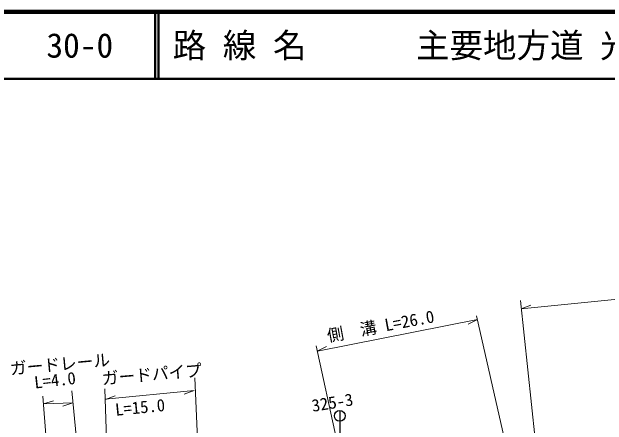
# Model space of a CAD drawing. Units: millimetres, scale not verified. Extents: x 40000 to 680000, y 20000 to 380000.
# Drawn here: x 156370 to 245266, y 318320 to 380000 of the extents above; entities that cross this region are included whole.
import ezdxf
from ezdxf.enums import TextEntityAlignment as Align

# ---------------------------------------------------------------- set-up
doc = ezdxf.new("R2010")
doc.units = ezdxf.units.MM
doc.header["$LTSCALE"] = 1000
for name, color, linetype, lineweight in [('M-STR-HTXT', 7, 'Continuous', 13), ('M-STR-STRC', 7, 'Continuous', 25), ('M-TTL', 2, 'Continuous', 140), ('M-TTL-LINE', 7, 'Continuous', 50)]:
    doc.layers.add(name, color=color, linetype=linetype, lineweight=lineweight)
doc.layers.add('M-TTL-TXT', color=7, linetype='Continuous')
doc.styles.add('ＭＳ ゴシック', font='')
doc.styles.get('ＭＳ ゴシック').set_extended_font_data('MS Gothic')

msp = doc.modelspace()

# ---------------------------------------------------------------- linework, layer by layer
at = {"layer": 'M-STR-HTXT'}
for p, q in [((267566, 339222), (232409, 335666)), ((235334, 308792), (232327, 336908)), ((232409, 335666), (233859, 336234)), ((225757, 334652), (230170, 315335)), ((201998, 329348), (225919, 334106)), ((225919, 334106), (224529, 333401)), ((201818, 330170), (207066, 306244)), ((201982, 329334), (203371, 330039)), ((184977, 295420), (183703, 325364)), ((170261, 323748), (171266, 292097)), ((168416, 290662), (165345, 323434)), ((170310, 322197), (183575, 323493)), ((170326, 322139), (171776, 322709)), ((183575, 323493), (182122, 322929)), ((160984, 322645), (163670, 289564)), ((161086, 321485), (162571, 321954)), ((165475, 321629), (161086, 321485)), ((165475, 321629), (163987, 321168))]:
    msp.add_line(p, q, dxfattribs=at)
at = {"layer": 'M-STR-STRC'}
msp.add_line((205333, 320494), (205333, 316494), dxfattribs=at)
msp.add_circle((205333, 319694), 800, dxfattribs=at)
at = {"layer": 'M-TTL'}
msp.add_line((680000, 380000), (40000, 380000), dxfattribs=at)
at = {"layer": 'M-TTL-LINE'}
for p, q in [((177750, 380000), (177750, 370000)), ((178250, 380000), (178250, 370000)), ((40000, 370000), (680000, 370000))]:
    msp.add_line(p, q, dxfattribs=at)

# ---------------------------------------------------------------- texts
at = {"layer": 'M-STR-HTXT', "style": 'ＭＳ ゴシック'}
for s, rotation, p in [('側\u3000溝 L=26.0', 10.5, (203726, 330187)), ('ガードレール', 5.2, (156209, 325281)), ('ガードパイプ', 4.9, (169927, 323809)), ('L=4.0', 6.5, (159868, 323221)), ('L=15.0', 5.6, (171933, 319158))]:
    msp.add_text(s, height=1833, rotation=rotation, dxfattribs=at).set_placement(p, align=Align.BOTTOM_LEFT)
at = {"layer": 'M-STR-STRC', "style": 'ＭＳ ゴシック'}
msp.add_text('325-3', height=1833, rotation=9.2, dxfattribs=at).set_placement((201392, 319747), align=Align.BOTTOM_LEFT)
at = {"layer": 'M-TTL-TXT', "style": 'ＭＳ ゴシック'}
for s, p in [('路 線 名', (180380, 375000)), ('主要地方道 光上関線', (216734, 375000)), ('30-0', (161521, 375000))]:
    msp.add_text(s, height=3666, dxfattribs=at).set_placement(p, align=Align.MIDDLE_LEFT)

doc.saveas('drawing.dxf')
